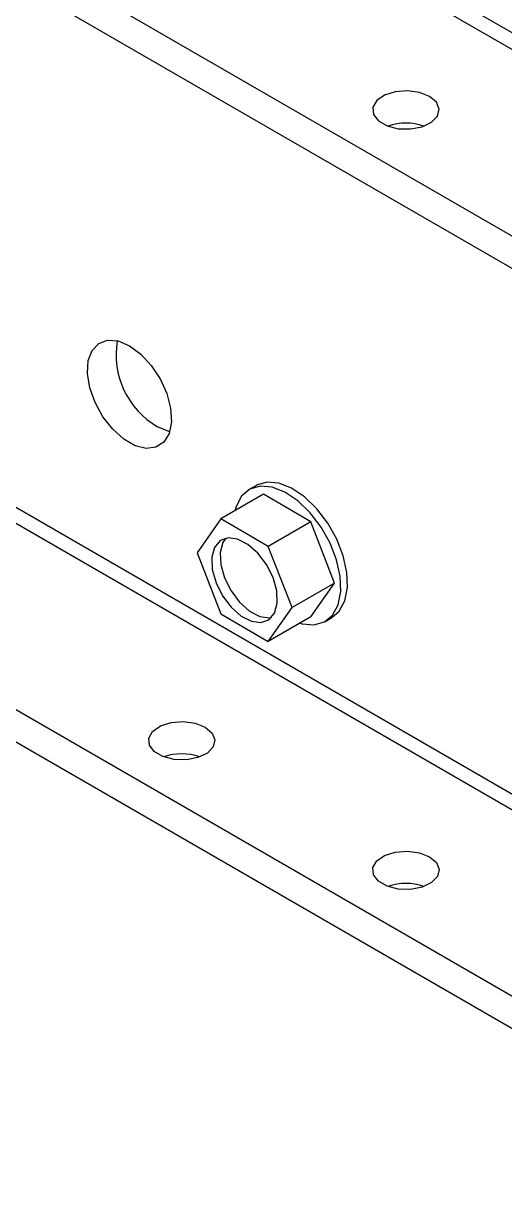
# Model space of a CAD drawing. Header units: inches. Extents: x 0 to 11, y 0 to 8.4.
# Drawn here: x 6.5073 to 6.6339, y 5.04 to 5.3446 of the extents above; entities that cross this region are included whole.
import ezdxf

# ---------------------------------------------------------------- set-up
doc = ezdxf.new("R2010")
doc.units = ezdxf.units.IN
doc.header["$MEASUREMENT"] = 0

msp = doc.modelspace()

# ---------------------------------------------------------------- linework, layer by layer
at = {"color": 7, "linetype": 'Continuous', "lineweight": 25}
for p, q in [((5.805050289265672, 5.76829356582965), (7.675936981155074, 4.688253667897538)), ((5.805050289265672, 5.759787932372507), (7.675936981155074, 4.679748034440395)), ((7.605472245421931, 4.782284073149992), (5.959387781614672, 5.732548407160833)), ((5.955605012314756, 5.730364660926336), (7.601689476122015, 4.780100326915495)), ((6.741967781976621, 5.08077719549454), (5.841878767452475, 5.600387523362511)), ((5.840111000499508, 5.597325661193017), (7.685070443745262, 4.53225324531107)), ((7.675936981155076, 4.488541394323814), (5.805050289265675, 5.568581292255926)), ((7.675936981155076, 4.480035760866671), (5.805050289265675, 5.560075658798783)), ((6.57043776746057, 5.22086489521), (6.559241910091542, 5.214401664324596)), ((6.56844914386194, 5.223116222814905), (6.566681376908974, 5.222095712675126)), ((6.582923361010348, 5.21365711547534), (6.57043776746057, 5.22086489521)), ((6.559241910091542, 5.214401664324596), (6.55299911331653, 5.20551928427677)), ((6.571727503641562, 5.207193884590075), (6.559241910091542, 5.214401664324596)), ((6.582923361010348, 5.21365711547534), (6.571727503641562, 5.207193884590075)), ((6.589166157785359, 5.197566955692994), (6.582923361010348, 5.21365711547534)), ((6.55299911331653, 5.20551928427677), (6.559241910091542, 5.189429124494422)), ((6.577970300416574, 5.191103724807729), (6.571727503641562, 5.207193884590075)), ((6.589166157785359, 5.197566955692994), (6.577970300416574, 5.191103724807729)), ((6.582923361010348, 5.188684575645167), (6.589166157785359, 5.197566955692994)), ((6.571727503641562, 5.182221344759903), (6.577970300416574, 5.191103724807729)), ((6.559241910091542, 5.189429124494422), (6.571727503641562, 5.182221344759903)), ((6.582923361010348, 5.188684575645167), (6.571727503641562, 5.182221344759903)), ((6.572049014818568, 5.188456561021332), (6.572617150951043, 5.188542122910828)), ((6.5866797515617, 5.187453758179901), (6.588447518514667, 5.18847426831968))]:
    msp.add_line(p, q, dxfattribs=at)
at = {"color": 7, "linetype": 'Continuous', "lineweight": 25, "flags": 128}
for points in [[(6.614098298073278, 5.325392165165836), (6.611445422530525, 5.326441248196093), (6.608315219001046, 5.326866257327678), (6.605130438816555, 5.326609792722313), (6.602321204188441, 5.325706491346073), (6.600266917819741, 5.324278349055183), (6.599245022467738, 5.322518244379639), (6.59939353076224, 5.320663889208949), (6.600692385835161, 5.318965724484252), (6.602966170111698, 5.317653096761473), (6.605907796425832, 5.316903283688096), (6.609119981843725, 5.316817551674538), (6.612168902925356, 5.317407479304286), (6.614642785983997, 5.318593393582042), (6.616207519404316, 5.320215130213216), (6.616651777267418, 5.322053664679417), (6.615915560087166, 5.323860692713312), (6.614098298073278, 5.325392165165836)], [(6.535239031796078, 5.259885723863108), (6.538219893146505, 5.257691791291951), (6.540979677647105, 5.254714336778775), (6.543313704706641, 5.251174184503873), (6.545048870215571, 5.247333891366357), (6.546056484885952, 5.243478274340063), (6.546261818547213, 5.239893286901558), (6.545649642541036, 5.236844811168928), (6.54426535916128, 5.234558938641416), (6.542211634373547, 5.233205202027214), (6.539640783550178, 5.232884001778069), (6.536743474935881, 5.233619159847062), (6.533734588656275, 5.235356152923341), (6.530837280041978, 5.237966156176654), (6.528266429218609, 5.241255597605672), (6.526212704430876, 5.244980514387801), (6.52482842105112, 5.248864646485668), (6.524216245044942, 5.252619925590297), (6.524421578706202, 5.255967839829757), (6.525429193376583, 5.258660089720594), (6.527164358885513, 5.26049700340463), (6.529498385945049, 5.261342345397241), (6.532258170445649, 5.261133420550016), (6.535239031796078, 5.259885723863108)], [(6.545811456989751, 5.237318945296286), (6.545585588783864, 5.23737325238718), (6.542604727433438, 5.238620949074089)], [(6.588447518514667, 5.18847426831968), (6.590401124005898, 5.19016678195676), (6.591862662194373, 5.192879870296505), (6.592544608223885, 5.196343553301507), (6.59240732986997, 5.200356534305494), (6.591458805251572, 5.204685593439106), (6.589754159171767, 5.209079141520987), (6.587392459464576, 5.213281841506514), (6.58451095953255, 5.217049447748724), (6.581277121677916, 5.220163000667508), (6.577878884802259, 5.222441551884534), (6.574513742080706, 5.223752680285262), (6.571377263376437, 5.224020187852801), (6.568651729431108, 5.223228528019678), (6.56844914386194, 5.223116222814905)], [(6.583751632047204, 5.186549793142005), (6.586477165992532, 5.187341452975128), (6.588633357052932, 5.189146271816982), (6.590094895241407, 5.191859360156726), (6.590776841270919, 5.195323043161729), (6.590639562917005, 5.199336024165715), (6.589691038298607, 5.203665083299327), (6.587986392218802, 5.208058631381208), (6.58562469251161, 5.212261331366736), (6.582743192579585, 5.216028937608944), (6.57950935472495, 5.219142490527729), (6.576111117849293, 5.221421041744755), (6.57274597512774, 5.222732170145483), (6.569609496423471, 5.222999677713023), (6.566883962478142, 5.222208017879899), (6.564727771417742, 5.220403199038046), (6.563266233229267, 5.217690110698301), (6.562930459381251, 5.216531018504967)], [(6.56980984334481, 5.187163914844279), (6.571913112453155, 5.18791650870125), (6.573387124433347, 5.189686637177331), (6.57408759272272, 5.192301027764075), (6.573945950604662, 5.195503765695322), (6.572976062996565, 5.198981344667573), (6.571272869255115, 5.202393355021306), (6.569003089850574, 5.205405805410225), (6.566388906605543, 5.207723816201285), (6.563686213990128, 5.209120484347728), (6.561159570388294, 5.209459094240219), (6.559056301279949, 5.20870650038325), (6.557582289299758, 5.206936371907168), (6.556881821010384, 5.204321981320423), (6.557023463128442, 5.201119243389177), (6.557993350736539, 5.197641664416927), (6.559696544477988, 5.194229654063194), (6.561966323882529, 5.191217203674275), (6.564580507127562, 5.188899192883214), (6.567283199742977, 5.187502524736772), (6.56980984334481, 5.187163914844279)], [(6.56059143425593, 5.209373532350788), (6.559821460773515, 5.208229018084221), (6.559120992484141, 5.205614627497477), (6.5592626346022, 5.20241188956623), (6.560232522210296, 5.19893431059398), (6.561935715951745, 5.195522300240246), (6.564205495356286, 5.192509849851328), (6.566819678601319, 5.190191839060267), (6.569522371216734, 5.188795170913824), (6.572049014818568, 5.188456561021332)], [(6.57998508257905, 5.186988343612093), (6.580615153342935, 5.186817300709543), (6.583751632047204, 5.186549793142005)], [(6.555172732974401, 5.159696896251392), (6.556989994988289, 5.158165423798867), (6.55772621216854, 5.156358395764972), (6.557281954305441, 5.154519861298772), (6.555717220885119, 5.152898124667597), (6.553243337826479, 5.151712210389841), (6.550194416744848, 5.151122282760094), (6.546982231326956, 5.151208014773652), (6.544040605012821, 5.151957827847029), (6.541766820736283, 5.153270455569807), (6.540467965663363, 5.154968620294505), (6.54031945736886, 5.156822975465194), (6.541341352720863, 5.158583080140739), (6.543395639089565, 5.160011222431628), (6.546204873717677, 5.160914523807868), (6.549389653902169, 5.161170988413233), (6.552519857431648, 5.160745979281648), (6.555172732974401, 5.159696896251392)], [(6.61409829807328, 5.125679891592112), (6.615915560087168, 5.124148419139588), (6.616651777267418, 5.122341391105694), (6.616207519404319, 5.120502856639493), (6.614642785983998, 5.118881120008318), (6.612168902925358, 5.117695205730562), (6.609119981843727, 5.117105278100814), (6.605907796425834, 5.117191010114372), (6.602966170111699, 5.11794082318775), (6.600692385835162, 5.119253450910528), (6.599393530762241, 5.120951615635225), (6.599245022467739, 5.122805970805914), (6.600266917819742, 5.124566075481459), (6.602321204188443, 5.125994217772348), (6.605130438816555, 5.126897519148589), (6.608315219001048, 5.127153983753955), (6.611445422530528, 5.126728974622369), (6.61409829807328, 5.125679891592112)]]:
    msp.add_lwpolyline(points, dxfattribs=at)
at = {"color": 7, "linetype": 'Continuous', "lineweight": 25}
for centre, radius, start, end in [((6.607911113737874, 5.30428138547526), 0.01410013834477086, 70.43682289505243, 109.5631771004123), ((6.553558983911685, 5.257512918549761), 0.02183809162131516, 170.3124497231161, 239.8932702658236), ((6.548985548638996, 5.138544991574449), 0.01413889600874377, 70.49262600700429, 109.5073739881315), ((6.607911113737921, 5.104527986961711), 0.01413889596301311, 70.492625405965, 109.507374598724)]:
    msp.add_arc(centre, radius, start, end, dxfattribs=at)

doc.saveas('drawing.dxf')
